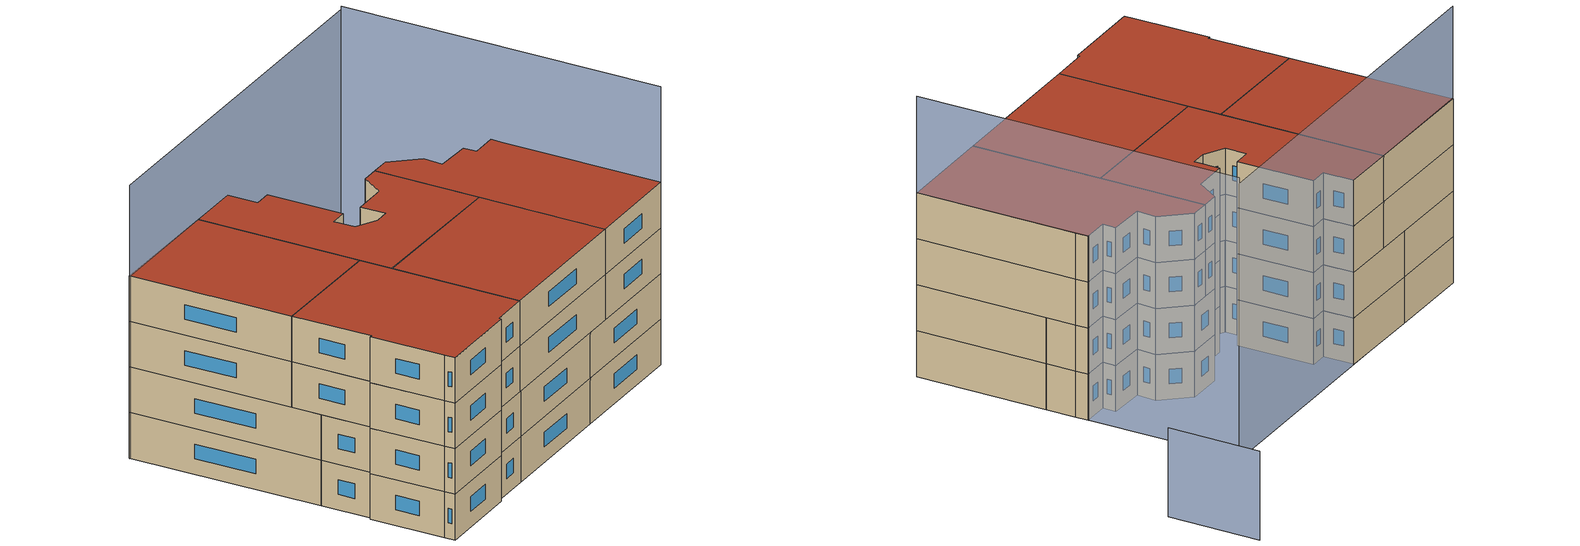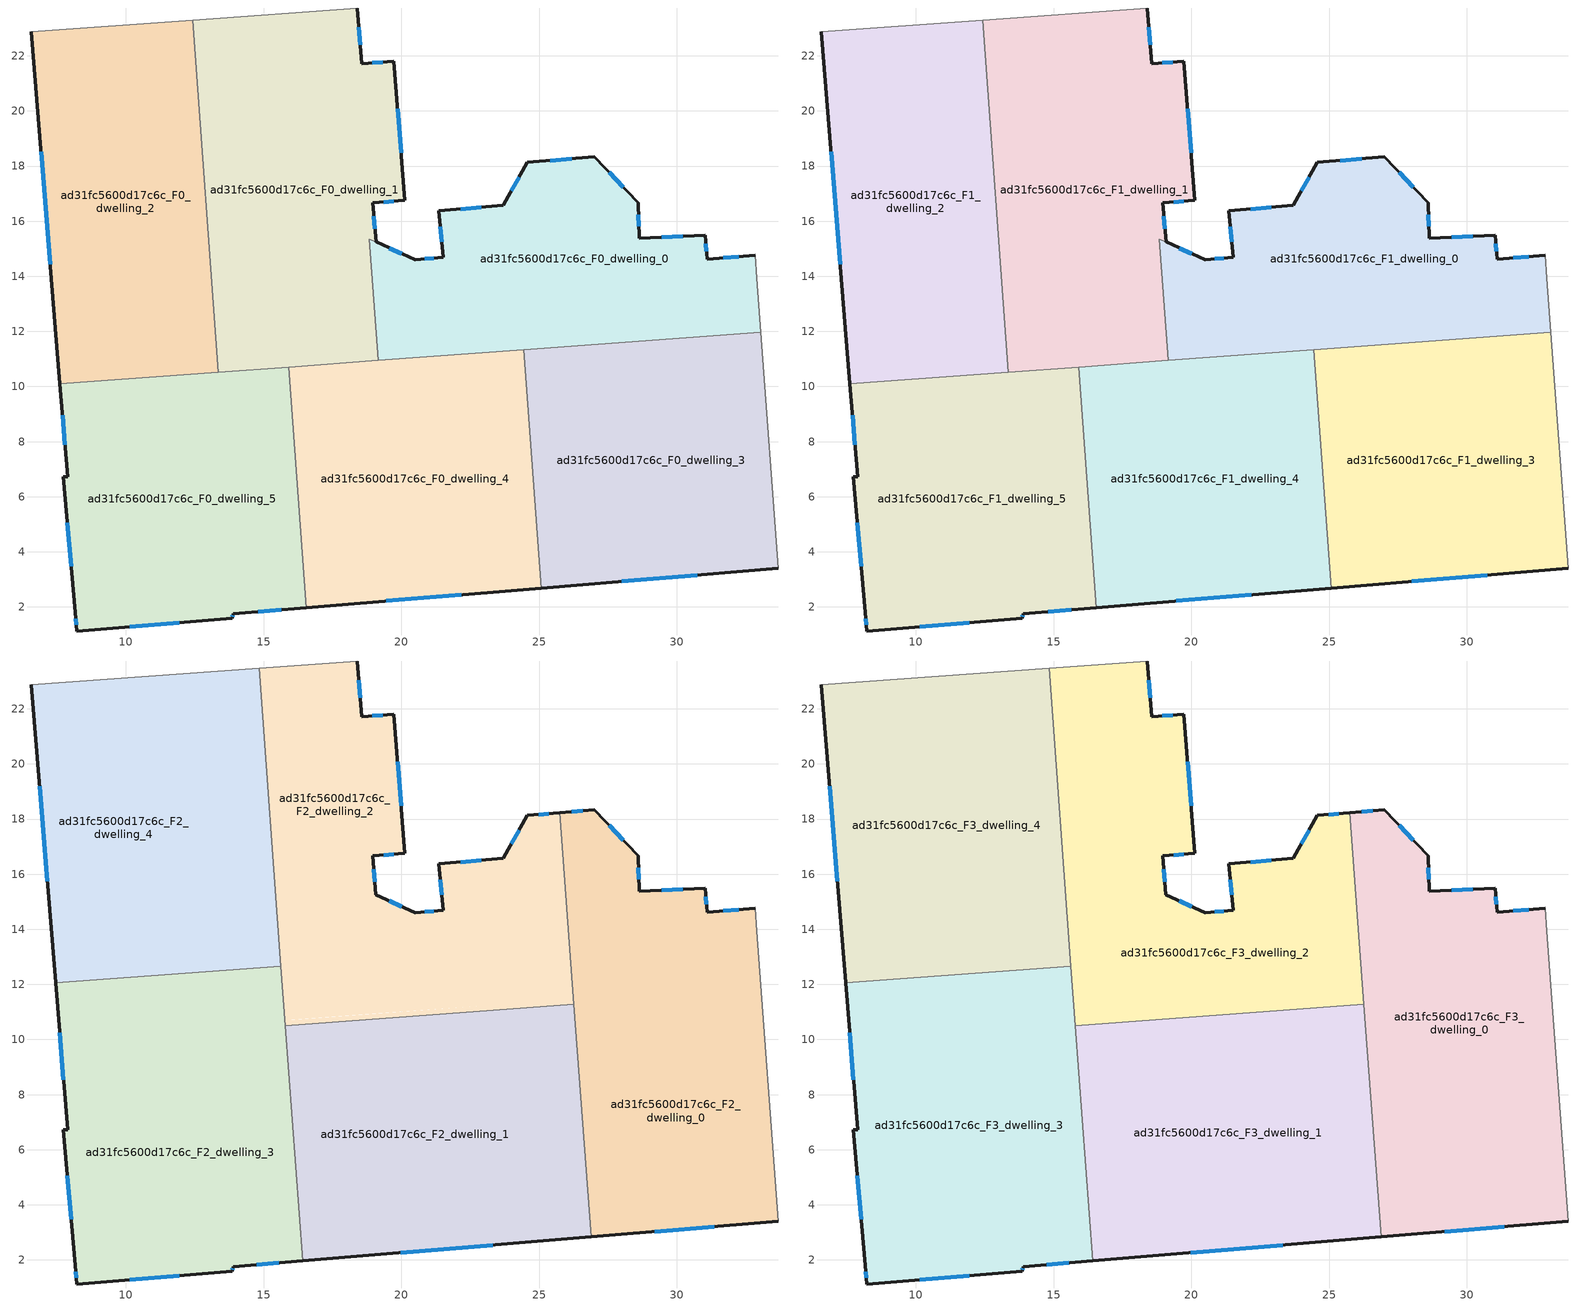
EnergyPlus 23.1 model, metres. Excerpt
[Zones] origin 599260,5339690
ad31fc5600d17c6c_F0_dwelling_0
 floor ground (EU_floor_Construction): 31.02,15.48 31.1,14.61 32.83,14.76 32.9,13.93 33.04,11.96 19.16,10.95 18.84,15.35 19.08,15.24 20.5,14.6 21.52,14.69 21.36,16.37 23.69,16.57 24.58,18.13 27,18.33 28.59,16.67 28.62,15.38 z0
 wall outside (EU_wall_Construction): 32.83,14.76 31.1,14.61 31.02,15.48 28.62,15.38 28.59,16.67 27,18.33 24.58,18.13 23.69,16.57 21.36,16.37 21.52,14.69 20.5,14.6 19.08,15.24 z0:3
 wall adiabatic (EU_wall_Construction): 33.04,11.96 32.9,13.93 32.83,14.76 z0:3
 wall to ad31fc5600d17c6c_F0_dwelling_1 (EU_wall_Construction): 19.08,15.25 18.84,15.35 19.16,10.95 z0:3
 wall to ad31fc5600d17c6c_F0_dwelling_3 (EU_wall_Construction): 24.43,11.33 33.04,11.96 z0:3
 wall to ad31fc5600d17c6c_F0_dwelling_4 (EU_wall_Construction): 19.16,10.95 24.43,11.33 z0:3
 window (EU_Window_Construction): 22.9,16.5 22.16,16.44 / 24.28,17.6 23.99,17.1 / 26.18,18.26 25.4,18.2 / 28.05,17.24 27.54,17.77 / 28.61,15.82 28.6,16.23 / 30.21,15.45 29.44,15.42 / 31.07,14.91 31.05,15.19 / 32.24,14.71 31.69,14.67 / 20.02,14.82 19.56,15.02 / 21.17,14.66 20.84,14.63 / 21.42,15.8 21.46,15.26 z1.02:1.98
ad31fc5600d17c6c_F0_dwelling_1
 floor ground (EU_floor_Construction): 18.4,23.73 18.56,21.71 19.72,21.8 20.13,16.75 18.96,16.66 19.08,15.24 18.84,15.35 19.16,10.95 13.36,10.52 12.43,23.29 z0
 wall outside (EU_wall_Construction): 19.08,15.24 18.96,16.66 20.13,16.75 19.72,21.8 18.56,21.71 18.4,23.73 z0:3
 wall to ad31fc5600d17c6c_F0_dwelling_2 (EU_wall_Construction): 12.43,23.29 13.36,10.52 z0:3
 wall adiabatic (EU_wall_Construction): 18.4,23.73 12.43,23.29 z0:3
 wall to ad31fc5600d17c6c_F0_dwelling_4 (EU_wall_Construction): 15.91,10.71 19.16,10.95 z0:3
 wall to ad31fc5600d17c6c_F0_dwelling_5 (EU_wall_Construction): 13.36,10.52 15.91,10.71 z0:3
 window (EU_Window_Construction): 18.5,22.4 18.46,23.04 / 19.33,21.77 18.95,21.74 / 19.99,18.47 19.86,20.09 / 19.36,16.69 19.73,16.72 / 19.04,15.73 19,16.18 z1.02:1.98
ad31fc5600d17c6c_F0_dwelling_2
 floor ground (EU_floor_Construction): 12.43,23.29 13.36,10.52 7.61,10.1 6.58,22.87 z0
 wall outside (EU_wall_Construction): 6.58,22.87 7.61,10.1 z0:3
 wall adiabatic (EU_wall_Construction): 12.43,23.29 6.58,22.87 z0:3
 wall to ad31fc5600d17c6c_F0_dwelling_5 (EU_wall_Construction): 7.61,10.1 13.36,10.52 z0:3
 window (EU_Window_Construction): 6.93,18.52 7.26,14.44 z1.02:1.98
ad31fc5600d17c6c_F0_dwelling_3
 floor ground (EU_floor_Construction): 33.04,11.96 33.67,3.4 25.07,2.68 24.43,11.33 z0
 wall outside (EU_wall_Construction): 25.07,2.68 33.67,3.4 z0:3
 wall adiabatic (EU_wall_Construction): 33.67,3.4 33.04,11.96 z0:3
 wall to ad31fc5600d17c6c_F0_dwelling_4 (EU_wall_Construction): 24.43,11.33 25.07,2.68 z0:3
 window (EU_Window_Construction): 28,2.93 30.74,3.16 z1.02:1.98
ad31fc5600d17c6c_F0_dwelling_4
 floor ground (EU_floor_Construction): 24.43,11.33 25.07,2.68 16.55,1.98 15.91,10.71 z0
 wall outside (EU_wall_Construction): 16.55,1.98 25.07,2.68 z0:3
 wall to ad31fc5600d17c6c_F0_dwelling_5 (EU_wall_Construction): 15.91,10.71 16.55,1.98 z0:3
 window (EU_Window_Construction): 19.45,2.22 22.17,2.44 z1.02:1.98
ad31fc5600d17c6c_F0_dwelling_5
 floor ground (EU_floor_Construction): 15.91,10.71 16.55,1.98 13.9,1.76 13.86,1.59 8.22,1.13 8.16,1.81 7.74,6.73 7.89,6.73 7.61,10.1 z0
 wall outside (EU_wall_Construction): 7.61,10.1 7.89,6.73 7.74,6.73 8.16,1.81 8.22,1.13 13.86,1.59 13.9,1.76 16.55,1.98 z0:3
 window (EU_Window_Construction): 7.88,5.05 8.02,3.48 / 7.71,8.95 7.8,7.88 / 14.8,1.83 15.65,1.9 / 13.87,1.64 13.89,1.7 / 10.14,1.28 11.94,1.43 / 8.18,1.58 8.2,1.36 z1.02:1.98
ad31fc5600d17c6c_F1_dwelling_0
 floor to ad31fc5600d17c6c_F0_dwelling_0 (EU_floor_Construction): 31.02,15.48 31.1,14.61 32.83,14.76 32.9,13.93 33.04,11.96 19.16,10.95 18.84,15.35 19.08,15.24 20.5,14.6 21.52,14.69 21.36,16.37 23.69,16.57 24.58,18.13 27,18.33 28.59,16.67 28.62,15.38 z3
 wall outside (EU_wall_Construction): 32.83,14.76 31.1,14.61 31.02,15.48 28.62,15.38 28.59,16.67 27,18.33 24.58,18.13 23.69,16.57 21.36,16.37 21.52,14.69 20.5,14.6 19.08,15.24 z3:6
 wall adiabatic (EU_wall_Construction): 33.04,11.96 32.9,13.93 32.83,14.76 z3:6
 wall to ad31fc5600d17c6c_F1_dwelling_1 (EU_wall_Construction): 19.08,15.25 18.84,15.35 19.16,10.95 z3:6
 wall to ad31fc5600d17c6c_F1_dwelling_3 (EU_wall_Construction): 24.43,11.33 33.04,11.96 z3:6
 wall to ad31fc5600d17c6c_F1_dwelling_4 (EU_wall_Construction): 19.16,10.95 24.43,11.33 z3:6
 window (EU_Window_Construction): 22.9,16.5 22.16,16.44 / 24.28,17.6 23.99,17.1 / 26.18,18.26 25.4,18.2 / 28.05,17.24 27.54,17.77 / 28.61,15.82 28.6,16.23 / 30.21,15.45 29.44,15.42 / 31.07,14.91 31.05,15.19 / 32.24,14.71 31.69,14.67 / 20.02,14.82 19.56,15.02 / 21.17,14.66 20.84,14.63 / 21.42,15.8 21.46,15.26 z4.02:4.98
ad31fc5600d17c6c_F1_dwelling_1
 floor to ad31fc5600d17c6c_F0_dwelling_1 (EU_floor_Construction): 18.4,23.73 18.56,21.71 19.72,21.8 20.13,16.75 18.96,16.66 19.08,15.24 18.84,15.35 19.16,10.95 13.36,10.52 12.43,23.29 z3
 wall outside (EU_wall_Construction): 19.08,15.24 18.96,16.66 20.13,16.75 19.72,21.8 18.56,21.71 18.4,23.73 z3:6
 wall to ad31fc5600d17c6c_F1_dwelling_2 (EU_wall_Construction): 12.43,23.29 13.36,10.52 z3:6
 wall adiabatic (EU_wall_Construction): 18.4,23.73 12.43,23.29 z3:6
 wall to ad31fc5600d17c6c_F1_dwelling_4 (EU_wall_Construction): 15.91,10.71 19.16,10.95 z3:6
 wall to ad31fc5600d17c6c_F1_dwelling_5 (EU_wall_Construction): 13.36,10.52 15.91,10.71 z3:6
 window (EU_Window_Construction): 18.5,22.4 18.46,23.04 / 19.33,21.77 18.95,21.74 / 19.99,18.47 19.86,20.09 / 19.36,16.69 19.73,16.72 / 19.04,15.73 19,16.18 z4.02:4.98
 ceiling adiabatic (EU_roof_Construction): 15.77,10.7 15.63,12.65 13.22,12.48 13.36,10.52 z6
ad31fc5600d17c6c_F1_dwelling_2
 floor to ad31fc5600d17c6c_F0_dwelling_2 (EU_floor_Construction): 12.43,23.29 13.36,10.52 7.61,10.1 6.58,22.87 z3
 wall outside (EU_wall_Construction): 6.58,22.87 7.61,10.1 z3:6
 wall adiabatic (EU_wall_Construction): 12.43,23.29 6.58,22.87 z3:6
 wall to ad31fc5600d17c6c_F1_dwelling_5 (EU_wall_Construction): 7.61,10.1 13.36,10.52 z3:6
 window (EU_Window_Construction): 6.93,18.52 7.26,14.44 z4.02:4.98
 ceiling adiabatic (EU_roof_Construction): 13.36,10.52 13.22,12.48 7.46,12.05 7.61,10.1 z6
ad31fc5600d17c6c_F1_dwelling_3
 floor to ad31fc5600d17c6c_F0_dwelling_3 (EU_floor_Construction): 33.04,11.96 33.67,3.4 25.07,2.68 24.43,11.33 z3
 wall outside (EU_wall_Construction): 25.07,2.68 33.67,3.4 z3:6
 wall adiabatic (EU_wall_Construction): 33.67,3.4 33.04,11.96 z3:6
 wall to ad31fc5600d17c6c_F1_dwelling_4 (EU_wall_Construction): 24.43,11.33 25.07,2.68 z3:6
 window (EU_Window_Construction): 28,2.93 30.74,3.16 z4.02:4.98
 ceiling adiabatic (EU_roof_Construction): 33.67,3.4 33.04,11.96 24.43,11.33 26.25,11.47 26.88,2.84 z6
ad31fc5600d17c6c_F1_dwelling_4
 floor to ad31fc5600d17c6c_F0_dwelling_4 (EU_floor_Construction): 24.43,11.33 25.07,2.68 16.55,1.98 15.91,10.71 z3
 wall outside (EU_wall_Construction): 16.55,1.98 25.07,2.68 z3:6
 wall to ad31fc5600d17c6c_F1_dwelling_5 (EU_wall_Construction): 15.91,10.71 16.55,1.98 z3:6
 window (EU_Window_Construction): 19.45,2.22 22.17,2.44 z4.02:4.98
ad31fc5600d17c6c_F1_dwelling_5
 floor to ad31fc5600d17c6c_F0_dwelling_5 (EU_floor_Construction): 15.91,10.71 16.55,1.98 13.9,1.76 13.86,1.59 8.22,1.13 8.16,1.81 7.74,6.73 7.89,6.73 7.61,10.1 z3
 wall outside (EU_wall_Construction): 7.61,10.1 7.89,6.73 7.74,6.73 8.16,1.81 8.22,1.13 13.86,1.59 13.9,1.76 16.55,1.98 z3:6
 window (EU_Window_Construction): 7.88,5.05 8.02,3.48 / 7.71,8.95 7.8,7.88 / 14.8,1.83 15.65,1.9 / 13.87,1.64 13.89,1.7 / 10.14,1.28 11.94,1.43 / 8.18,1.58 8.2,1.36 z4.02:4.98
ad31fc5600d17c6c_F2_dwelling_0
 floor adiabatic (EU_floor_Construction): 33.04,11.96 33.67,3.4 26.88,2.84 26.25,11.47 z6
 floor to ad31fc5600d17c6c_F1_dwelling_0 (EU_floor_Construction): 31.02,15.48 31.1,14.61 32.83,14.76 32.9,13.93 33.04,11.96 26.25,11.47 25.75,18.23 27,18.33 28.59,16.67 28.62,15.38 z6
 wall outside (EU_wall_Construction): 32.83,14.76 31.1,14.61 31.02,15.48 28.62,15.38 28.59,16.67 27,18.33 25.75,18.23 / 26.88,2.84 33.67,3.4 z6:9
 wall adiabatic (EU_wall_Construction): 33.67,3.4 32.9,13.93 32.83,14.76 z6:9
 wall to ad31fc5600d17c6c_F2_dwelling_1 (EU_wall_Construction): 26.26,11.27 26.88,2.84 z6:9
 wall to ad31fc5600d17c6c_F2_dwelling_2 (EU_wall_Construction): 25.75,18.23 26.26,11.27 z6:9
 window (EU_Window_Construction): 30.21,15.45 29.44,15.42 / 31.07,14.91 31.05,15.19 / 32.24,14.71 31.69,14.67 / 29.19,3.03 31.36,3.21 / 26.58,18.3 26.18,18.26 / 28.05,17.24 27.54,17.77 / 28.61,15.82 28.6,16.23 z7.02:7.98
ad31fc5600d17c6c_F2_dwelling_1
 floor to ad31fc5600d17c6c_F1_dwelling_4 (EU_floor_Construction): 24.45,11.14 25.07,2.69 16.55,1.98 15.92,10.51 z6
 floor to ad31fc5600d17c6c_F1_dwelling_3 (EU_floor_Construction): 26.26,11.27 26.88,2.84 25.07,2.69 24.45,11.14 z6
 floor to ad31fc5600d17c6c_F1_dwelling_5 (EU_floor_Construction): 15.92,10.51 16.55,1.98 16.41,1.97 15.79,10.5 z6
 wall outside (EU_wall_Construction): 16.41,1.97 26.88,2.84 z6:9
 wall to ad31fc5600d17c6c_F2_dwelling_2 (EU_wall_Construction): 26.26,11.27 15.79,10.5 z6:9
 wall to ad31fc5600d17c6c_F2_dwelling_3 (EU_wall_Construction): 15.79,10.5 16.41,1.97 z6:9
 window (EU_Window_Construction): 19.98,2.26 23.32,2.54 z7.02:7.98
ad31fc5600d17c6c_F2_dwelling_2
 floor to ad31fc5600d17c6c_F1_dwelling_0 (EU_floor_Construction): 25.75,18.23 26.25,11.46 19.16,10.95 18.84,15.35 19.08,15.25 20.5,14.6 21.52,14.69 21.36,16.37 23.69,16.57 24.58,18.13 z6
 floor to ad31fc5600d17c6c_F1_dwelling_1 (EU_floor_Construction): 18.4,23.73 18.56,21.71 19.72,21.8 20.13,16.75 18.96,16.66 19.08,15.25 18.84,15.35 19.16,10.95 15.77,10.7 14.84,23.47 z6
 floor to ad31fc5600d17c6c_F1_dwelling_4 (EU_floor_Construction): 24.43,11.33 24.45,11.14 15.92,10.51 15.91,10.71 z6
 floor to ad31fc5600d17c6c_F1_dwelling_5 (EU_floor_Construction): 15.91,10.71 15.92,10.51 15.79,10.5 15.77,10.7 z6
 floor to ad31fc5600d17c6c_F1_dwelling_3 (EU_floor_Construction): 26.25,11.47 26.26,11.27 24.45,11.14 24.43,11.33 z6
 wall outside (EU_wall_Construction): 25.75,18.23 24.58,18.13 23.69,16.57 21.36,16.37 21.52,14.69 20.5,14.6 19.08,15.25 18.96,16.66 20.13,16.75 19.72,21.8 18.56,21.71 18.4,23.73 z6:9
 wall adiabatic (EU_wall_Construction): 18.4,23.73 14.84,23.47 z6:9
 wall to ad31fc5600d17c6c_F2_dwelling_4 (EU_wall_Construction): 14.84,23.47 15.63,12.65 z6:9
 wall to ad31fc5600d17c6c_F2_dwelling_3 (EU_wall_Construction): 15.63,12.65 15.79,10.5 z6:9
 window (EU_Window_Construction): 20.02,14.82 19.56,15.03 / 21.17,14.66 20.84,14.63 / 21.42,15.8 21.46,15.26 / 22.9,16.5 22.16,16.44 / 24.28,17.6 23.99,17.1 / 25.35,18.19 24.98,18.16 / 18.5,22.4 18.46,23.04 / 19.33,21.77 18.95,21.74 / 19.99,18.47 19.86,20.09 / 19.36,16.69 19.73,16.72 / 19.04,15.73 19,16.18 z7.02:7.98
ad31fc5600d17c6c_F2_dwelling_3
 floor to ad31fc5600d17c6c_F1_dwelling_5 (EU_floor_Construction): 15.77,10.7 16.41,1.97 13.9,1.76 13.86,1.59 8.22,1.13 8.16,1.81 7.74,6.73 7.89,6.73 7.61,10.1 z6
 floor adiabatic (EU_floor_Construction): 15.63,12.65 15.77,10.7 7.61,10.1 7.46,12.05 z6
 wall outside (EU_wall_Construction): 7.46,12.05 7.89,6.73 7.74,6.73 8.16,1.81 8.22,1.13 13.86,1.59 13.9,1.76 16.41,1.97 z6:9
 wall to ad31fc5600d17c6c_F2_dwelling_4 (EU_wall_Construction): 15.63,12.65 7.46,12.05 z6:9
 window (EU_Window_Construction): 8.18,1.58 8.2,1.36 / 7.88,5.05 8.02,3.48 / 7.6,10.24 7.74,8.54 / 14.76,1.83 15.56,1.89 / 13.87,1.64 13.89,1.7 / 10.14,1.28 11.94,1.43 z7.02:7.98
ad31fc5600d17c6c_F2_dwelling_4
 floor to ad31fc5600d17c6c_F1_dwelling_2 (EU_floor_Construction): 12.43,23.29 13.22,12.48 7.46,12.05 6.58,22.87 z6
 floor to ad31fc5600d17c6c_F1_dwelling_1 (EU_floor_Construction): 14.84,23.47 15.63,12.65 13.22,12.48 12.43,23.29 z6
 wall outside (EU_wall_Construction): 6.58,22.87 7.46,12.05 z6:9
 wall adiabatic (EU_wall_Construction): 14.84,23.47 6.58,22.87 z6:9
 window (EU_Window_Construction): 6.88,19.19 7.16,15.73 z7.02:7.98
ad31fc5600d17c6c_F3_dwelling_0
 floor to ad31fc5600d17c6c_F2_dwelling_0 (EU_floor_Construction): 32.83,14.76 32.9,13.93 33.67,3.4 26.88,2.84 25.75,18.23 27,18.33 28.59,16.67 28.62,15.38 31.02,15.48 31.1,14.61 z9
 wall outside (EU_wall_Construction): 32.83,14.76 31.1,14.61 31.02,15.48 28.62,15.38 28.59,16.67 27,18.33 25.75,18.23 / 26.88,2.84 33.67,3.4 z9:12
 wall adiabatic (EU_wall_Construction): 33.67,3.4 32.9,13.93 32.83,14.76 z9:12
 wall to ad31fc5600d17c6c_F3_dwelling_1 (EU_wall_Construction): 26.26,11.27 26.88,2.84 z9:12
 wall to ad31fc5600d17c6c_F3_dwelling_2 (EU_wall_Construction): 25.75,18.23 26.26,11.27 z9:12
 window (EU_Window_Construction): 30.21,15.45 29.44,15.42 / 31.07,14.91 31.05,15.19 / 32.24,14.71 31.69,14.67 / 29.19,3.03 31.36,3.21 / 26.58,18.3 26.18,18.26 / 28.05,17.24 27.54,17.77 / 28.61,15.82 28.6,16.23 z10.02:10.98
 roof outside (EU_roof_Construction): 33.67,3.4 32.9,13.93 32.83,14.76 31.1,14.61 31.02,15.48 28.62,15.38 28.59,16.67 27,18.33 25.75,18.23 26.88,2.84 z12
ad31fc5600d17c6c_F3_dwelling_1
 floor to ad31fc5600d17c6c_F2_dwelling_1 (EU_floor_Construction): 26.26,11.27 26.88,2.84 16.41,1.97 15.79,10.5 z9
 wall outside (EU_wall_Construction): 16.41,1.97 26.88,2.84 z9:12
 wall to ad31fc5600d17c6c_F3_dwelling_2 (EU_wall_Construction): 26.26,11.27 15.79,10.5 z9:12
 wall to ad31fc5600d17c6c_F3_dwelling_3 (EU_wall_Construction): 15.79,10.5 16.41,1.97 z9:12
 window (EU_Window_Construction): 19.98,2.26 23.32,2.54 z10.02:10.98
 roof outside (EU_roof_Construction): 26.88,2.84 26.26,11.27 15.79,10.5 16.41,1.97 z12
ad31fc5600d17c6c_F3_dwelling_2
 floor to ad31fc5600d17c6c_F2_dwelling_2 (EU_floor_Construction): 25.75,18.23 26.26,11.27 15.79,10.5 14.84,23.47 18.4,23.73 18.56,21.71 19.72,21.8 20.13,16.75 18.96,16.66 19.08,15.25 20.5,14.6 21.52,14.69 21.36,16.37 23.69,16.57 24.58,18.13 z9
 wall outside (EU_wall_Construction): 25.75,18.23 24.58,18.13 23.69,16.57 21.36,16.37 21.52,14.69 20.5,14.6 19.08,15.25 18.96,16.66 20.13,16.75 19.72,21.8 18.56,21.71 18.4,23.73 z9:12
 wall adiabatic (EU_wall_Construction): 18.4,23.73 14.84,23.47 z9:12
 wall to ad31fc5600d17c6c_F3_dwelling_4 (EU_wall_Construction): 14.84,23.47 15.63,12.65 z9:12
 wall to ad31fc5600d17c6c_F3_dwelling_3 (EU_wall_Construction): 15.63,12.65 15.79,10.5 z9:12
 window (EU_Window_Construction): 20.02,14.82 19.56,15.03 / 21.17,14.66 20.84,14.63 / 21.42,15.8 21.46,15.26 / 22.9,16.5 22.16,16.44 / 24.28,17.6 23.99,17.1 / 25.35,18.19 24.98,18.16 / 18.5,22.4 18.46,23.04 / 19.33,21.77 18.95,21.74 / 19.99,18.47 19.86,20.09 / 19.36,16.69 19.73,16.72 / 19.04,15.73 19,16.18 z10.02:10.98
 roof outside (EU_roof_Construction): 26.26,11.27 25.75,18.23 24.58,18.13 23.69,16.57 21.36,16.37 21.52,14.69 20.5,14.6 19.08,15.25 18.96,16.66 20.13,16.75 19.72,21.8 18.56,21.71 18.4,23.73 14.84,23.47 15.79,10.5 z12
ad31fc5600d17c6c_F3_dwelling_3
 floor to ad31fc5600d17c6c_F2_dwelling_3 (EU_floor_Construction): 15.63,12.65 16.41,1.97 13.9,1.76 13.86,1.59 8.22,1.13 8.16,1.81 7.74,6.73 7.89,6.73 7.46,12.05 z9
 wall outside (EU_wall_Construction): 7.46,12.05 7.89,6.73 7.74,6.73 8.16,1.81 8.22,1.13 13.86,1.59 13.9,1.76 16.41,1.97 z9:12
 wall to ad31fc5600d17c6c_F3_dwelling_4 (EU_wall_Construction): 15.63,12.65 7.46,12.05 z9:12
 window (EU_Window_Construction): 8.18,1.58 8.2,1.36 / 7.88,5.05 8.02,3.48 / 7.6,10.24 7.74,8.54 / 14.76,1.83 15.56,1.89 / 13.87,1.64 13.89,1.7 / 10.14,1.28 11.94,1.43 z10.02:10.98
 roof outside (EU_roof_Construction): 16.41,1.97 15.63,12.65 7.46,12.05 7.89,6.73 7.74,6.73 8.16,1.81 8.22,1.13 13.86,1.59 13.9,1.76 z12
ad31fc5600d17c6c_F3_dwelling_4
 floor to ad31fc5600d17c6c_F2_dwelling_4 (EU_floor_Construction): 14.84,23.47 15.63,12.65 7.46,12.05 6.58,22.87 z9
 wall outside (EU_wall_Construction): 6.58,22.87 7.46,12.05 z9:12
 wall adiabatic (EU_wall_Construction): 14.84,23.47 6.58,22.87 z9:12
 window (EU_Window_Construction): 6.88,19.19 7.16,15.73 z10.02:10.98
 roof outside (EU_roof_Construction): 15.63,12.65 14.84,23.47 6.58,22.87 7.46,12.05 z12
shading: 40.57,25.37 40.13,31.45 z0:5.8; 32.25,24.85 6.5,22.77 z0:18; 33.67,3.4 32.1,24.74 z0:18.3
[Building]
EU S2 Campaign: North Axis=0; Terrain=City; Solar Distribution=FullExterior
[Site:Location]
Vienna: Latitude=48; Longitude=16.5; Time Zone=1; Elevation=183
[SizingPeriod:WeatherFileDays]
AnnualSizingPeriod: Begin Month=1; Begin Day of Month=1; End Month=12; End Day of Month=31; Day of Week for Start Day=Monday; Use Weather File Daylight Saving Period=No; Use Weather File Rain and Snow Indicators=No
[MATERIAL]
EU_InternalMass_Material: Roughness=MediumRough; Thickness=0.1; Conductivity=1; Density=1800; Specific Heat=900; Thermal Absorptance=0.9; Solar Absorptance=0.7; Visible Absorptance=0.7
[MATERIAL:NOMASS] Roughness=MediumRough; Thermal Absorptance=0.9; Solar Absorptance=0.7; Visible Absorptance=0.7
Name | Thermal Resistance
EU_wall_NoMass | 0.942466
EU_roof_NoMass | 0.551687
EU_floor_NoMass | 0.66527
[WINDOWMATERIAL:SIMPLEGLAZINGSYSTEM]
EU_Window_SimpleGlazing: UFactor=2.03367; Solar Heat Gain Coefficient=0.65; Visible Transmittance=0.65
[CONSTRUCTION]
EU_wall_Construction: EU_wall_NoMass
EU_roof_Construction: EU_roof_NoMass
EU_floor_Construction: EU_floor_NoMass
EU_Window_Construction: EU_Window_SimpleGlazing
EU_InternalMass_Construction: EU_InternalMass_Material
[ZONE] Type=1; Multiplier=1; Ceiling Height=autocalculate; Floor Area=autocalculate; Part of Total Floor Area=Yes
Name | Volume
ad31fc5600d17c6c_F0_dwelling_0; ad31fc5600d17c6c_F1_dwelling_0 | 200.557
ad31fc5600d17c6c_F2_dwelling_0; ad31fc5600d17c6c_F3_dwelling_0 | 268.113
ad31fc5600d17c6c_F0_dwelling_1; ad31fc5600d17c6c_F1_dwelling_1 | 246.327
ad31fc5600d17c6c_F2_dwelling_1; ad31fc5600d17c6c_F3_dwelling_1 | 268.107
ad31fc5600d17c6c_F0_dwelling_2; ad31fc5600d17c6c_F1_dwelling_2 | 223.452
ad31fc5600d17c6c_F2_dwelling_2; ad31fc5600d17c6c_F3_dwelling_2 | 268.132
ad31fc5600d17c6c_F0_dwelling_3; ad31fc5600d17c6c_F1_dwelling_3 | 223.438
ad31fc5600d17c6c_F2_dwelling_3; ad31fc5600d17c6c_F3_dwelling_3 | 268.109
ad31fc5600d17c6c_F0_dwelling_4; ad31fc5600d17c6c_F1_dwelling_4 | 223.418
ad31fc5600d17c6c_F2_dwelling_4; ad31fc5600d17c6c_F3_dwelling_4 | 268.11
ad31fc5600d17c6c_F0_dwelling_5; ad31fc5600d17c6c_F1_dwelling_5 | 223.416
[INTERNALMASS] Construction=EU_InternalMass_Construction
Name | Zone or ZoneList | Surface Area
ad31fc5600d17c6c_F0_dwelling_0_EU_InternalMass | ad31fc5600d17c6c_F0_dwelling_0 | 66.851
ad31fc5600d17c6c_F0_dwelling_1_EU_InternalMass | ad31fc5600d17c6c_F0_dwelling_1 | 82.1087
ad31fc5600d17c6c_F0_dwelling_2_EU_InternalMass | ad31fc5600d17c6c_F0_dwelling_2 | 74.4843
ad31fc5600d17c6c_F0_dwelling_3_EU_InternalMass | ad31fc5600d17c6c_F0_dwelling_3 | 74.4793
ad31fc5600d17c6c_F0_dwelling_4_EU_InternalMass | ad31fc5600d17c6c_F0_dwelling_4 | 74.4727
ad31fc5600d17c6c_F0_dwelling_5_EU_InternalMass | ad31fc5600d17c6c_F0_dwelling_5 | 74.4772
ad31fc5600d17c6c_F1_dwelling_0_EU_InternalMass | ad31fc5600d17c6c_F1_dwelling_0 | 66.851
ad31fc5600d17c6c_F1_dwelling_1_EU_InternalMass | ad31fc5600d17c6c_F1_dwelling_1 | 82.1087
ad31fc5600d17c6c_F1_dwelling_2_EU_InternalMass | ad31fc5600d17c6c_F1_dwelling_2 | 74.4843
ad31fc5600d17c6c_F1_dwelling_3_EU_InternalMass | ad31fc5600d17c6c_F1_dwelling_3 | 74.4793
ad31fc5600d17c6c_F1_dwelling_4_EU_InternalMass | ad31fc5600d17c6c_F1_dwelling_4 | 74.4727
ad31fc5600d17c6c_F1_dwelling_5_EU_InternalMass | ad31fc5600d17c6c_F1_dwelling_5 | 74.4772
ad31fc5600d17c6c_F2_dwelling_0_EU_InternalMass | ad31fc5600d17c6c_F2_dwelling_0 | 89.3706
ad31fc5600d17c6c_F2_dwelling_1_EU_InternalMass | ad31fc5600d17c6c_F2_dwelling_1 | 89.3682
ad31fc5600d17c6c_F2_dwelling_2_EU_InternalMass | ad31fc5600d17c6c_F2_dwelling_2 | 89.38
ad31fc5600d17c6c_F2_dwelling_3_EU_InternalMass | ad31fc5600d17c6c_F2_dwelling_3 | 89.3705
ad31fc5600d17c6c_F2_dwelling_4_EU_InternalMass | ad31fc5600d17c6c_F2_dwelling_4 | 89.3683
ad31fc5600d17c6c_F3_dwelling_0_EU_InternalMass | ad31fc5600d17c6c_F3_dwelling_0 | 89.3706
ad31fc5600d17c6c_F3_dwelling_1_EU_InternalMass | ad31fc5600d17c6c_F3_dwelling_1 | 89.3682
ad31fc5600d17c6c_F3_dwelling_2_EU_InternalMass | ad31fc5600d17c6c_F3_dwelling_2 | 89.38
ad31fc5600d17c6c_F3_dwelling_3_EU_InternalMass | ad31fc5600d17c6c_F3_dwelling_3 | 89.3705
ad31fc5600d17c6c_F3_dwelling_4_EU_InternalMass | ad31fc5600d17c6c_F3_dwelling_4 | 89.3683
[OTHEREQUIPMENT] Fuel Type=Electricity; Design Level Calculation Method=Watts/Area; Power per Zone Floor Area=1; Fraction Latent=0; Fraction Radiant=0; Fraction Lost=0; Carbon Dioxide Generation Rate=0; EndUse Subcategory=EU_Step8_InternalGains
Name | Zone or ZoneList or Space or SpaceList | Schedule
EU_Step8_InternalGain_ad31fc5600d17c6c_F0_dwelling_0_f000 | ad31fc5600d17c6c_F0_dwelling_0 | EU_Step8_GainSchedule_ad31fc5600d17c6c_F0_dwelling_0_f000
EU_Step8_InternalGain_ad31fc5600d17c6c_F0_dwelling_1_f000 | ad31fc5600d17c6c_F0_dwelling_1 | EU_Step8_GainSchedule_ad31fc5600d17c6c_F0_dwelling_1_f000
EU_Step8_InternalGain_ad31fc5600d17c6c_F0_dwelling_2_f000 | ad31fc5600d17c6c_F0_dwelling_2 | EU_Step8_GainSchedule_ad31fc5600d17c6c_F0_dwelling_2_f000
EU_Step8_InternalGain_ad31fc5600d17c6c_F0_dwelling_3_f000 | ad31fc5600d17c6c_F0_dwelling_3 | EU_Step8_GainSchedule_ad31fc5600d17c6c_F0_dwelling_3_f000
EU_Step8_InternalGain_ad31fc5600d17c6c_F0_dwelling_4_f000 | ad31fc5600d17c6c_F0_dwelling_4 | EU_Step8_GainSchedule_ad31fc5600d17c6c_F0_dwelling_4_f000
EU_Step8_InternalGain_ad31fc5600d17c6c_F0_dwelling_5_f000 | ad31fc5600d17c6c_F0_dwelling_5 | EU_Step8_GainSchedule_ad31fc5600d17c6c_F0_dwelling_5_f000
EU_Step8_InternalGain_ad31fc5600d17c6c_F1_dwelling_0_f000 | ad31fc5600d17c6c_F1_dwelling_0 | EU_Step8_GainSchedule_ad31fc5600d17c6c_F1_dwelling_0_f000
EU_Step8_InternalGain_ad31fc5600d17c6c_F1_dwelling_1_f000 | ad31fc5600d17c6c_F1_dwelling_1 | EU_Step8_GainSchedule_ad31fc5600d17c6c_F1_dwelling_1_f000
EU_Step8_InternalGain_ad31fc5600d17c6c_F1_dwelling_2_f000 | ad31fc5600d17c6c_F1_dwelling_2 | EU_Step8_GainSchedule_ad31fc5600d17c6c_F1_dwelling_2_f000
EU_Step8_InternalGain_ad31fc5600d17c6c_F1_dwelling_3_f000 | ad31fc5600d17c6c_F1_dwelling_3 | EU_Step8_GainSchedule_ad31fc5600d17c6c_F1_dwelling_3_f000
EU_Step8_InternalGain_ad31fc5600d17c6c_F1_dwelling_4_f000 | ad31fc5600d17c6c_F1_dwelling_4 | EU_Step8_GainSchedule_ad31fc5600d17c6c_F1_dwelling_4_f000
EU_Step8_InternalGain_ad31fc5600d17c6c_F1_dwelling_5_f000 | ad31fc5600d17c6c_F1_dwelling_5 | EU_Step8_GainSchedule_ad31fc5600d17c6c_F1_dwelling_5_f000
EU_Step8_InternalGain_ad31fc5600d17c6c_F2_dwelling_0_f000 | ad31fc5600d17c6c_F2_dwelling_0 | EU_Step8_GainSchedule_ad31fc5600d17c6c_F2_dwelling_0_f000
EU_Step8_InternalGain_ad31fc5600d17c6c_F2_dwelling_1_f000 | ad31fc5600d17c6c_F2_dwelling_1 | EU_Step8_GainSchedule_ad31fc5600d17c6c_F2_dwelling_1_f000
EU_Step8_InternalGain_ad31fc5600d17c6c_F2_dwelling_2_f000 | ad31fc5600d17c6c_F2_dwelling_2 | EU_Step8_GainSchedule_ad31fc5600d17c6c_F2_dwelling_2_f000
EU_Step8_InternalGain_ad31fc5600d17c6c_F2_dwelling_3_f000 | ad31fc5600d17c6c_F2_dwelling_3 | EU_Step8_GainSchedule_ad31fc5600d17c6c_F2_dwelling_3_f000
EU_Step8_InternalGain_ad31fc5600d17c6c_F2_dwelling_4_f000 | ad31fc5600d17c6c_F2_dwelling_4 | EU_Step8_GainSchedule_ad31fc5600d17c6c_F2_dwelling_4_f000
EU_Step8_InternalGain_ad31fc5600d17c6c_F3_dwelling_0_f000 | ad31fc5600d17c6c_F3_dwelling_0 | EU_Step8_GainSchedule_ad31fc5600d17c6c_F3_dwelling_0_f000
EU_Step8_InternalGain_ad31fc5600d17c6c_F3_dwelling_1_f000 | ad31fc5600d17c6c_F3_dwelling_1 | EU_Step8_GainSchedule_ad31fc5600d17c6c_F3_dwelling_1_f000
EU_Step8_InternalGain_ad31fc5600d17c6c_F3_dwelling_2_f000 | ad31fc5600d17c6c_F3_dwelling_2 | EU_Step8_GainSchedule_ad31fc5600d17c6c_F3_dwelling_2_f000
EU_Step8_InternalGain_ad31fc5600d17c6c_F3_dwelling_3_f000 | ad31fc5600d17c6c_F3_dwelling_3 | EU_Step8_GainSchedule_ad31fc5600d17c6c_F3_dwelling_3_f000
EU_Step8_InternalGain_ad31fc5600d17c6c_F3_dwelling_4_f000 | ad31fc5600d17c6c_F3_dwelling_4 | EU_Step8_GainSchedule_ad31fc5600d17c6c_F3_dwelling_4_f000
[ZONEVENTILATION:DESIGNFLOWRATE] Schedule=EU_AlwaysOn; Design Flow Rate Calculation Method=AirChanges/Hour; Air Changes per Hour=0.530523; Ventilation Type=Natural; Fan Pressure Rise=0; Fan Total Efficiency=1; Constant Term Coefficient=1; Temperature Term Coefficient=0; Velocity Term Coefficient=0; Velocity Squared Term Coefficient=0; Minimum Indoor Temperature=-100; Maximum Indoor Temperature=100; Delta Temperature=-100; Minimum Outdoor Temperature=-100; Maximum Outdoor Temperature=100; Maximum Wind Speed=40
Name | Zone or ZoneList or Space or SpaceList
EU_ConstantAir_ad31fc5600d17c6c_F0_dwelling_0 | ad31fc5600d17c6c_F0_dwelling_0
EU_ConstantAir_ad31fc5600d17c6c_F0_dwelling_1 | ad31fc5600d17c6c_F0_dwelling_1
EU_ConstantAir_ad31fc5600d17c6c_F0_dwelling_2 | ad31fc5600d17c6c_F0_dwelling_2
EU_ConstantAir_ad31fc5600d17c6c_F0_dwelling_3 | ad31fc5600d17c6c_F0_dwelling_3
EU_ConstantAir_ad31fc5600d17c6c_F0_dwelling_4 | ad31fc5600d17c6c_F0_dwelling_4
EU_ConstantAir_ad31fc5600d17c6c_F0_dwelling_5 | ad31fc5600d17c6c_F0_dwelling_5
EU_ConstantAir_ad31fc5600d17c6c_F1_dwelling_0 | ad31fc5600d17c6c_F1_dwelling_0
EU_ConstantAir_ad31fc5600d17c6c_F1_dwelling_1 | ad31fc5600d17c6c_F1_dwelling_1
EU_ConstantAir_ad31fc5600d17c6c_F1_dwelling_2 | ad31fc5600d17c6c_F1_dwelling_2
EU_ConstantAir_ad31fc5600d17c6c_F1_dwelling_3 | ad31fc5600d17c6c_F1_dwelling_3
EU_ConstantAir_ad31fc5600d17c6c_F1_dwelling_4 | ad31fc5600d17c6c_F1_dwelling_4
EU_ConstantAir_ad31fc5600d17c6c_F1_dwelling_5 | ad31fc5600d17c6c_F1_dwelling_5
EU_ConstantAir_ad31fc5600d17c6c_F2_dwelling_0 | ad31fc5600d17c6c_F2_dwelling_0
EU_ConstantAir_ad31fc5600d17c6c_F2_dwelling_1 | ad31fc5600d17c6c_F2_dwelling_1
EU_ConstantAir_ad31fc5600d17c6c_F2_dwelling_2 | ad31fc5600d17c6c_F2_dwelling_2
EU_ConstantAir_ad31fc5600d17c6c_F2_dwelling_3 | ad31fc5600d17c6c_F2_dwelling_3
EU_ConstantAir_ad31fc5600d17c6c_F2_dwelling_4 | ad31fc5600d17c6c_F2_dwelling_4
EU_ConstantAir_ad31fc5600d17c6c_F3_dwelling_0 | ad31fc5600d17c6c_F3_dwelling_0
EU_ConstantAir_ad31fc5600d17c6c_F3_dwelling_1 | ad31fc5600d17c6c_F3_dwelling_1
EU_ConstantAir_ad31fc5600d17c6c_F3_dwelling_2 | ad31fc5600d17c6c_F3_dwelling_2
EU_ConstantAir_ad31fc5600d17c6c_F3_dwelling_3 | ad31fc5600d17c6c_F3_dwelling_3
EU_ConstantAir_ad31fc5600d17c6c_F3_dwelling_4 | ad31fc5600d17c6c_F3_dwelling_4
[HVACTEMPLATE:THERMOSTAT] Constant Heating Setpoint=20; Constant Cooling Setpoint=50
EU_HeatOnly_ad31fc5600d17c6c_F0_dwelling_0; EU_HeatOnly_ad31fc5600d17c6c_F0_dwelling_1; EU_HeatOnly_ad31fc5600d17c6c_F0_dwelling_2; EU_HeatOnly_ad31fc5600d17c6c_F0_dwelling_3; EU_HeatOnly_ad31fc5600d17c6c_F0_dwelling_4; EU_HeatOnly_ad31fc5600d17c6c_F0_dwelling_5; EU_HeatOnly_ad31fc5600d17c6c_F1_dwelling_0; EU_HeatOnly_ad31fc5600d17c6c_F1_dwelling_1; EU_HeatOnly_ad31fc5600d17c6c_F1_dwelling_2; EU_HeatOnly_ad31fc5600d17c6c_F1_dwelling_3; EU_HeatOnly_ad31fc5600d17c6c_F1_dwelling_4; EU_HeatOnly_ad31fc5600d17c6c_F1_dwelling_5; EU_HeatOnly_ad31fc5600d17c6c_F2_dwelling_0; EU_HeatOnly_ad31fc5600d17c6c_F2_dwelling_1; EU_HeatOnly_ad31fc5600d17c6c_F2_dwelling_2; EU_HeatOnly_ad31fc5600d17c6c_F2_dwelling_3; EU_HeatOnly_ad31fc5600d17c6c_F2_dwelling_4; EU_HeatOnly_ad31fc5600d17c6c_F3_dwelling_0; EU_HeatOnly_ad31fc5600d17c6c_F3_dwelling_1; EU_HeatOnly_ad31fc5600d17c6c_F3_dwelling_2; EU_HeatOnly_ad31fc5600d17c6c_F3_dwelling_3; EU_HeatOnly_ad31fc5600d17c6c_F3_dwelling_4
[HVACTEMPLATE:ZONE:IDEALLOADSAIRSYSTEM] System Availability Schedule=EU_AlwaysOn; Maximum Heating Supply Air Temperature=50; Minimum Cooling Supply Air Temperature=13; Maximum Heating Supply Air Humidity Ratio=0.0156; Minimum Cooling Supply Air Humidity Ratio=0.0077; Heating Limit=NoLimit; Cooling Limit=NoLimit; Heating Availability Schedule=EU_AlwaysOn; Cooling Availability Schedule=EU_CoolingOff; Dehumidification Control Type=ConstantSensibleHeatRatio; Cooling Sensible Heat Ratio=0.7; Dehumidification Setpoint=60; Humidification Control Type=None; Humidification Setpoint=30; Outdoor Air Method=None; Outdoor Air Flow Rate per Person=0.00944; Outdoor Air Flow Rate per Zone Floor Area=0; Outdoor Air Flow Rate per Zone=0; Demand Controlled Ventilation Type=None; Outdoor Air Economizer Type=NoEconomizer; Heat Recovery Type=None; Sensible Heat Recovery Effectiveness=0.7; Latent Heat Recovery Effectiveness=0.65
Name | Template Thermostat
ad31fc5600d17c6c_F0_dwelling_0 | EU_HeatOnly_ad31fc5600d17c6c_F0_dwelling_0
ad31fc5600d17c6c_F0_dwelling_1 | EU_HeatOnly_ad31fc5600d17c6c_F0_dwelling_1
ad31fc5600d17c6c_F0_dwelling_2 | EU_HeatOnly_ad31fc5600d17c6c_F0_dwelling_2
ad31fc5600d17c6c_F0_dwelling_3 | EU_HeatOnly_ad31fc5600d17c6c_F0_dwelling_3
ad31fc5600d17c6c_F0_dwelling_4 | EU_HeatOnly_ad31fc5600d17c6c_F0_dwelling_4
ad31fc5600d17c6c_F0_dwelling_5 | EU_HeatOnly_ad31fc5600d17c6c_F0_dwelling_5
ad31fc5600d17c6c_F1_dwelling_0 | EU_HeatOnly_ad31fc5600d17c6c_F1_dwelling_0
ad31fc5600d17c6c_F1_dwelling_1 | EU_HeatOnly_ad31fc5600d17c6c_F1_dwelling_1
ad31fc5600d17c6c_F1_dwelling_2 | EU_HeatOnly_ad31fc5600d17c6c_F1_dwelling_2
ad31fc5600d17c6c_F1_dwelling_3 | EU_HeatOnly_ad31fc5600d17c6c_F1_dwelling_3
ad31fc5600d17c6c_F1_dwelling_4 | EU_HeatOnly_ad31fc5600d17c6c_F1_dwelling_4
ad31fc5600d17c6c_F1_dwelling_5 | EU_HeatOnly_ad31fc5600d17c6c_F1_dwelling_5
ad31fc5600d17c6c_F2_dwelling_0 | EU_HeatOnly_ad31fc5600d17c6c_F2_dwelling_0
ad31fc5600d17c6c_F2_dwelling_1 | EU_HeatOnly_ad31fc5600d17c6c_F2_dwelling_1
ad31fc5600d17c6c_F2_dwelling_2 | EU_HeatOnly_ad31fc5600d17c6c_F2_dwelling_2
ad31fc5600d17c6c_F2_dwelling_3 | EU_HeatOnly_ad31fc5600d17c6c_F2_dwelling_3
ad31fc5600d17c6c_F2_dwelling_4 | EU_HeatOnly_ad31fc5600d17c6c_F2_dwelling_4
ad31fc5600d17c6c_F3_dwelling_0 | EU_HeatOnly_ad31fc5600d17c6c_F3_dwelling_0
ad31fc5600d17c6c_F3_dwelling_1 | EU_HeatOnly_ad31fc5600d17c6c_F3_dwelling_1
ad31fc5600d17c6c_F3_dwelling_2 | EU_HeatOnly_ad31fc5600d17c6c_F3_dwelling_2
ad31fc5600d17c6c_F3_dwelling_3 | EU_HeatOnly_ad31fc5600d17c6c_F3_dwelling_3
ad31fc5600d17c6c_F3_dwelling_4 | EU_HeatOnly_ad31fc5600d17c6c_F3_dwelling_4
[SIZING:ZONE] Zone Cooling Design Supply Air Temperature Input Method=SupplyAirTemperature; Zone Cooling Design Supply Air Temperature=13; Zone Heating Design Supply Air Temperature Input Method=SupplyAirTemperature; Zone Heating Design Supply Air Temperature=50; Zone Cooling Design Supply Air Humidity Ratio=0.008; Zone Heating Design Supply Air Humidity Ratio=0.008; Cooling Design Air Flow Method=DesignDay; Cooling Design Air Flow Rate=0; Cooling Minimum Air Flow per Zone Floor Area=0.000762; Cooling Minimum Air Flow=0; Cooling Minimum Air Flow Fraction=0.2; Heating Design Air Flow Method=DesignDay; Heating Design Air Flow Rate=0; Heating Maximum Air Flow per Zone Floor Area=0.002032; Heating Maximum Air Flow=0.141576; Heating Maximum Air Flow Fraction=0.3; Account for Dedicated Outdoor Air System=No; Dedicated Outdoor Air System Control Strategy=NeutralSupplyAir; Dedicated Outdoor Air Low Setpoint Temperature for Design=autosize; Dedicated Outdoor Air High Setpoint Temperature for Design=autosize; Zone Load Sizing Method=Sensible Load Only No Latent Load; Zone Latent Cooling Design Supply Air Humidity Ratio Input Method=HumidityRatioDifference; Zone Cooling Design Supply Air Humidity Ratio Difference=0.005; Zone Latent Heating Design Supply Air Humidity Ratio Input Method=HumidityRatioDifference; Zone Humidification Design Supply Air Humidity Ratio Difference=0.005
ad31fc5600d17c6c_F0_dwelling_0; ad31fc5600d17c6c_F0_dwelling_1; ad31fc5600d17c6c_F0_dwelling_2; ad31fc5600d17c6c_F0_dwelling_3; ad31fc5600d17c6c_F0_dwelling_4; ad31fc5600d17c6c_F0_dwelling_5; ad31fc5600d17c6c_F1_dwelling_0; ad31fc5600d17c6c_F1_dwelling_1; ad31fc5600d17c6c_F1_dwelling_2; ad31fc5600d17c6c_F1_dwelling_3; ad31fc5600d17c6c_F1_dwelling_4; ad31fc5600d17c6c_F1_dwelling_5; ad31fc5600d17c6c_F2_dwelling_0; ad31fc5600d17c6c_F2_dwelling_1; ad31fc5600d17c6c_F2_dwelling_2; ad31fc5600d17c6c_F2_dwelling_3; ad31fc5600d17c6c_F2_dwelling_4; ad31fc5600d17c6c_F3_dwelling_0; ad31fc5600d17c6c_F3_dwelling_1; ad31fc5600d17c6c_F3_dwelling_2; ad31fc5600d17c6c_F3_dwelling_3; ad31fc5600d17c6c_F3_dwelling_4
[SCHEDULE:CONSTANT]
Name | Hourly Value
EU_AlwaysOn | 1
EU_CoolingOff | 0
[SCHEDULE:FILE] Column Number=1; Rows to Skip at Top=0; Number of Hours of Data=8760; Column Separator=Comma; Interpolate to Timestep=No; Minutes per Item=60; Adjust Schedule for Daylight Savings=Yes
Name | File
EU_Step8_GainSchedule_ad31fc5600d17c6c_F0_dwelling_0_f000 | ../../schedules/ad31fc5600d17c6c/ad31fc5600d17c6c_F0_dwelling_0_f000_gain.csv
EU_Step8_GainSchedule_ad31fc5600d17c6c_F0_dwelling_1_f000 | ../../schedules/ad31fc5600d17c6c/ad31fc5600d17c6c_F0_dwelling_1_f000_gain.csv
EU_Step8_GainSchedule_ad31fc5600d17c6c_F0_dwelling_2_f000 | ../../schedules/ad31fc5600d17c6c/ad31fc5600d17c6c_F0_dwelling_2_f000_gain.csv
EU_Step8_GainSchedule_ad31fc5600d17c6c_F0_dwelling_3_f000 | ../../schedules/ad31fc5600d17c6c/ad31fc5600d17c6c_F0_dwelling_3_f000_gain.csv
EU_Step8_GainSchedule_ad31fc5600d17c6c_F0_dwelling_4_f000 | ../../schedules/ad31fc5600d17c6c/ad31fc5600d17c6c_F0_dwelling_4_f000_gain.csv
EU_Step8_GainSchedule_ad31fc5600d17c6c_F0_dwelling_5_f000 | ../../schedules/ad31fc5600d17c6c/ad31fc5600d17c6c_F0_dwelling_5_f000_gain.csv
EU_Step8_GainSchedule_ad31fc5600d17c6c_F1_dwelling_0_f000 | ../../schedules/ad31fc5600d17c6c/ad31fc5600d17c6c_F1_dwelling_0_f000_gain.csv
EU_Step8_GainSchedule_ad31fc5600d17c6c_F1_dwelling_1_f000 | ../../schedules/ad31fc5600d17c6c/ad31fc5600d17c6c_F1_dwelling_1_f000_gain.csv
EU_Step8_GainSchedule_ad31fc5600d17c6c_F1_dwelling_2_f000 | ../../schedules/ad31fc5600d17c6c/ad31fc5600d17c6c_F1_dwelling_2_f000_gain.csv
EU_Step8_GainSchedule_ad31fc5600d17c6c_F1_dwelling_3_f000 | ../../schedules/ad31fc5600d17c6c/ad31fc5600d17c6c_F1_dwelling_3_f000_gain.csv
EU_Step8_GainSchedule_ad31fc5600d17c6c_F1_dwelling_4_f000 | ../../schedules/ad31fc5600d17c6c/ad31fc5600d17c6c_F1_dwelling_4_f000_gain.csv
EU_Step8_GainSchedule_ad31fc5600d17c6c_F1_dwelling_5_f000 | ../../schedules/ad31fc5600d17c6c/ad31fc5600d17c6c_F1_dwelling_5_f000_gain.csv
EU_Step8_GainSchedule_ad31fc5600d17c6c_F2_dwelling_0_f000 | ../../schedules/ad31fc5600d17c6c/ad31fc5600d17c6c_F2_dwelling_0_f000_gain.csv
EU_Step8_GainSchedule_ad31fc5600d17c6c_F2_dwelling_1_f000 | ../../schedules/ad31fc5600d17c6c/ad31fc5600d17c6c_F2_dwelling_1_f000_gain.csv
EU_Step8_GainSchedule_ad31fc5600d17c6c_F2_dwelling_2_f000 | ../../schedules/ad31fc5600d17c6c/ad31fc5600d17c6c_F2_dwelling_2_f000_gain.csv
EU_Step8_GainSchedule_ad31fc5600d17c6c_F2_dwelling_3_f000 | ../../schedules/ad31fc5600d17c6c/ad31fc5600d17c6c_F2_dwelling_3_f000_gain.csv
EU_Step8_GainSchedule_ad31fc5600d17c6c_F2_dwelling_4_f000 | ../../schedules/ad31fc5600d17c6c/ad31fc5600d17c6c_F2_dwelling_4_f000_gain.csv
EU_Step8_GainSchedule_ad31fc5600d17c6c_F3_dwelling_0_f000 | ../../schedules/ad31fc5600d17c6c/ad31fc5600d17c6c_F3_dwelling_0_f000_gain.csv
EU_Step8_GainSchedule_ad31fc5600d17c6c_F3_dwelling_1_f000 | ../../schedules/ad31fc5600d17c6c/ad31fc5600d17c6c_F3_dwelling_1_f000_gain.csv
EU_Step8_GainSchedule_ad31fc5600d17c6c_F3_dwelling_2_f000 | ../../schedules/ad31fc5600d17c6c/ad31fc5600d17c6c_F3_dwelling_2_f000_gain.csv
EU_Step8_GainSchedule_ad31fc5600d17c6c_F3_dwelling_3_f000 | ../../schedules/ad31fc5600d17c6c/ad31fc5600d17c6c_F3_dwelling_3_f000_gain.csv
EU_Step8_GainSchedule_ad31fc5600d17c6c_F3_dwelling_4_f000 | ../../schedules/ad31fc5600d17c6c/ad31fc5600d17c6c_F3_dwelling_4_f000_gain.csv
